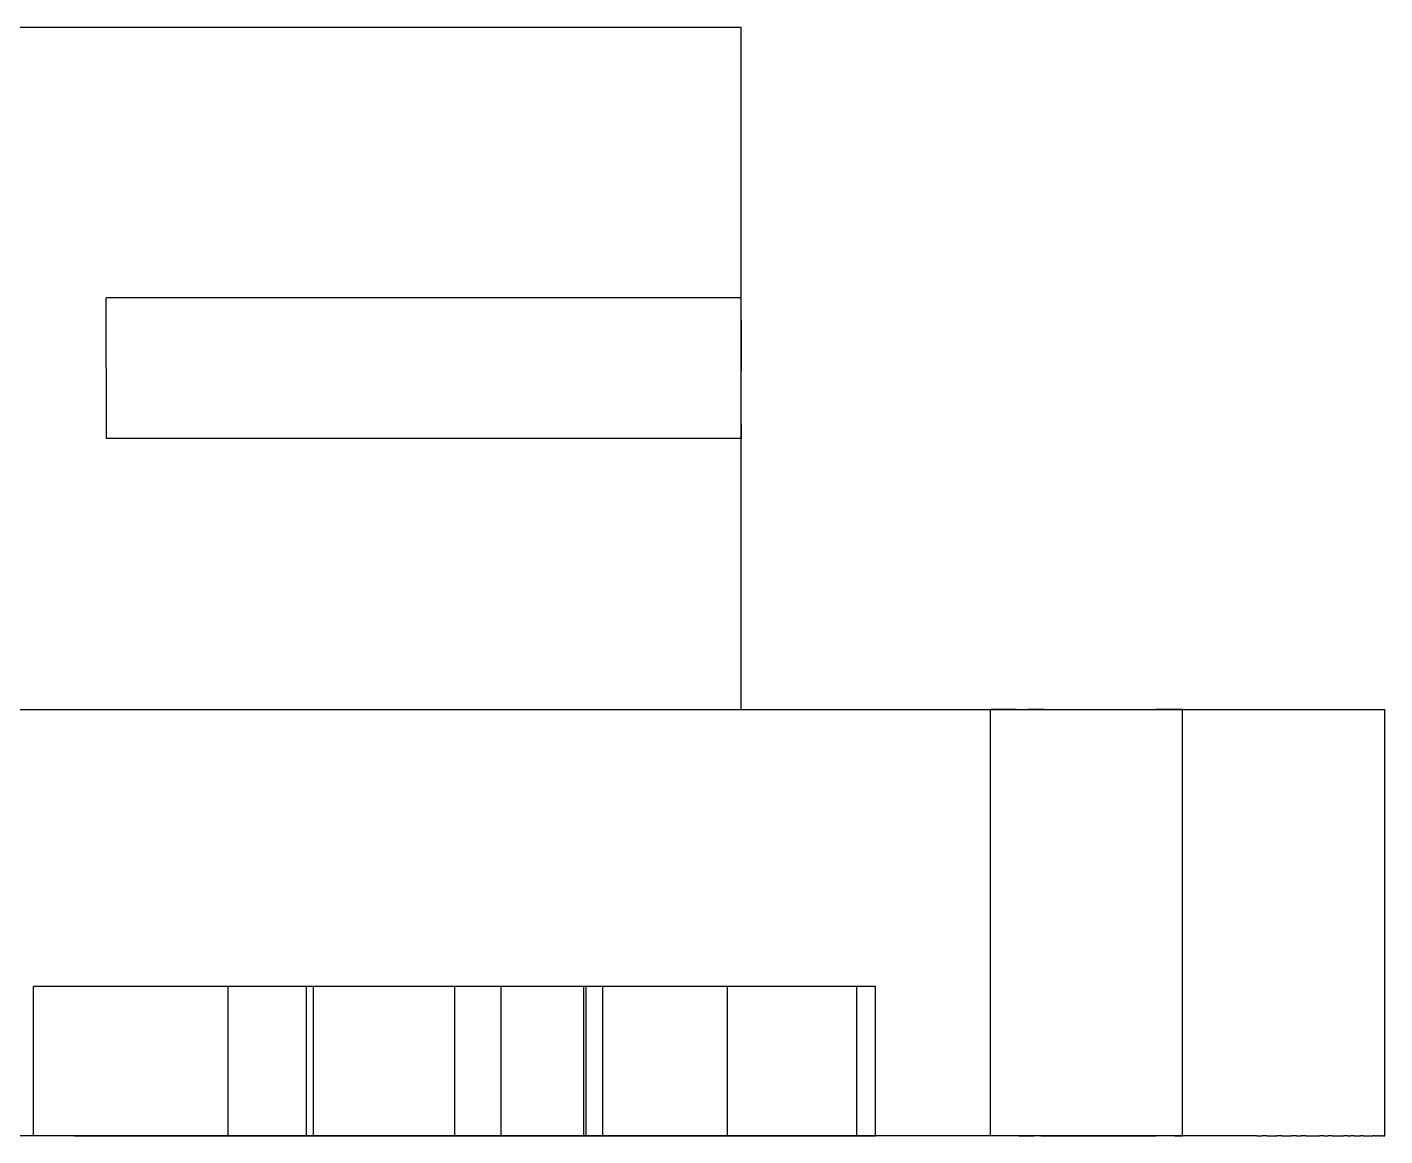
# Model space of a CAD drawing. Header units: millimetres. Extents: x -50 to 192, y -197 to 32.
# Drawn here: x 10.15 to 42, y -160 to -134 of the extents above; entities that cross this region are included whole.
import ezdxf

# ---------------------------------------------------------------- set-up
doc = ezdxf.new("R2010")
doc.units = ezdxf.units.MM
doc.layers.add('FRONT_XZ', color=7, linetype='Continuous')

msp = doc.modelspace()

# ---------------------------------------------------------------- linework, layer by layer
at = {"layer": 'FRONT_XZ'}
for p, q in [((-23.7, -134), (23.7, -134)), ((23.7, -134), (23.826, -134)), ((23.826, -134), (23.951, -134)), ((23.951, -134), (24.076, -134)), ((24.076, -134), (24.201, -134)), ((24.201, -134), (24.324, -134)), ((24.324, -134), (24.447, -134)), ((24.447, -134), (24.569, -134)), ((24.569, -134), (24.689, -134)), ((24.689, -134), (24.808, -134)), ((24.808, -134), (24.925, -134)), ((24.925, -134), (25.04, -134)), ((25.04, -134), (25.153, -134)), ((25.153, -134), (25.264, -134)), ((25.264, -134), (25.372, -134)), ((25.372, -134), (25.478, -134)), ((25.478, -134), (25.581, -134)), ((25.581, -134), (25.681, -134)), ((25.681, -134), (25.778, -134)), ((25.778, -134), (25.872, -134)), ((25.872, -134), (25.963, -134)), ((25.963, -134), (26.05, -134)), ((26.05, -134), (26.133, -134)), ((26.133, -134), (26.213, -134)), ((26.213, -134), (26.289, -134)), ((26.289, -134), (26.361, -134)), ((26.361, -134), (26.428, -134)), ((26.428, -134), (26.492, -134)), ((26.492, -134), (26.551, -134)), ((26.551, -134), (26.606, -134)), ((26.606, -134), (26.656, -134)), ((26.656, -134), (26.702, -134)), ((26.702, -134), (26.743, -134)), ((26.743, -134), (26.78, -134)), ((26.78, -134), (26.812, -134)), ((26.812, -134), (26.839, -134)), ((26.839, -134), (26.861, -134)), ((26.861, -134), (26.878, -134)), ((26.878, -134), (26.89, -134)), ((26.89, -134), (26.898, -134)), ((26.898, -134), (26.9, -134)), ((26.9, -150), (26.9, -134)), ((26.9, -140.35), (12, -140.35)), ((12, -140.353), (12, -140.35)), ((12, -140.358), (12, -140.353)), ((12, -140.366), (12, -140.358)), ((12, -140.376), (12, -140.366)), ((12, -140.389), (12, -140.376)), ((12, -140.405), (12, -140.389)), ((12, -140.423), (12, -140.405)), ((12, -140.443), (12, -140.423)), ((12, -140.466), (12, -140.443)), ((26.9, -140.353), (26.9, -140.35)), ((26.9, -140.358), (26.9, -140.353)), ((26.9, -140.366), (26.9, -140.358)), ((26.9, -140.376), (26.9, -140.366)), ((26.9, -140.389), (26.9, -140.376)), ((26.9, -140.405), (26.9, -140.389)), ((26.9, -140.423), (26.9, -140.405)), ((26.9, -140.443), (26.9, -140.423)), ((26.9, -140.466), (26.9, -140.443)), ((12, -140.492), (12, -140.466)), ((12, -140.52), (12, -140.492)), ((12, -140.55), (12, -140.52)), ((12, -140.582), (12, -140.55)), ((12, -140.617), (12, -140.582)), ((12, -140.654), (12, -140.617)), ((12, -140.693), (12, -140.654)), ((12, -140.734), (12, -140.693)), ((12, -140.777), (12, -140.734)), ((12, -140.822), (12, -140.777)), ((26.9, -140.492), (26.9, -140.466)), ((26.9, -140.52), (26.9, -140.492)), ((26.9, -140.55), (26.9, -140.52)), ((26.9, -140.582), (26.9, -140.55)), ((26.9, -140.617), (26.9, -140.582)), ((26.9, -140.654), (26.9, -140.617)), ((26.9, -140.693), (26.9, -140.654)), ((26.9, -140.734), (26.9, -140.693)), ((26.9, -140.777), (26.9, -140.734)), ((26.9, -140.822), (26.9, -140.777)), ((12, -140.869), (12, -140.822)), ((12, -140.917), (12, -140.869)), ((12, -140.968), (12, -140.917)), ((12, -141.02), (12, -140.968)), ((12, -141.073), (12, -141.02)), ((12, -141.128), (12, -141.073)), ((26.9, -140.869), (26.9, -140.822)), ((26.9, -140.869), (26.9, -140.917)), ((26.9, -140.917), (26.9, -140.968)), ((26.9, -140.968), (26.9, -141.02)), ((26.9, -141.02), (26.9, -141.073)), ((26.9, -141.073), (26.9, -141.128)), ((12, -141.184), (12, -141.128)), ((12, -141.242), (12, -141.184)), ((12, -141.301), (12, -141.242)), ((12, -141.361), (12, -141.301)), ((12, -141.422), (12, -141.361)), ((26.9, -141.128), (26.9, -141.184)), ((26.9, -141.184), (26.9, -141.242)), ((26.9, -141.242), (26.9, -141.301)), ((26.9, -141.301), (26.9, -141.361)), ((26.9, -141.361), (26.9, -141.422)), ((12, -141.484), (12, -141.422)), ((12, -141.547), (12, -141.484)), ((12, -141.61), (12, -141.547)), ((12, -141.674), (12, -141.61)), ((12, -141.739), (12, -141.674)), ((26.9, -141.422), (26.9, -141.484)), ((26.9, -141.484), (26.9, -141.547)), ((26.9, -141.547), (26.9, -141.61)), ((26.9, -141.61), (26.9, -141.674)), ((26.9, -141.674), (26.9, -141.739)), ((12, -141.804), (12, -141.739)), ((12, -141.869), (12, -141.804)), ((12, -141.934), (12, -141.869)), ((12, -142), (12, -141.934)), ((12, -142), (12, -142.066)), ((26.9, -141.739), (26.9, -141.804)), ((26.9, -141.804), (26.9, -141.869)), ((26.9, -141.869), (26.9, -141.934)), ((26.9, -141.934), (26.9, -142)), ((26.9, -142), (26.9, -142.066)), ((12, -142.066), (12, -142.131)), ((12, -142.131), (12, -142.196)), ((12, -142.196), (12, -142.261)), ((12, -142.261), (12, -142.326)), ((12, -142.326), (12, -142.39)), ((26.9, -142.131), (26.9, -142.066)), ((26.9, -142.196), (26.9, -142.131)), ((26.9, -142.261), (26.9, -142.196)), ((26.9, -142.326), (26.9, -142.261)), ((26.9, -142.39), (26.9, -142.326)), ((12, -142.39), (12, -142.453)), ((12, -142.453), (12, -142.516)), ((12, -142.516), (12, -142.578)), ((12, -142.578), (12, -142.639)), ((12, -142.639), (12, -142.699)), ((26.9, -142.453), (26.9, -142.39)), ((26.9, -142.516), (26.9, -142.453)), ((26.9, -142.578), (26.9, -142.516)), ((26.9, -142.639), (26.9, -142.578)), ((26.9, -142.699), (26.9, -142.639)), ((12, -142.699), (12, -142.758)), ((12, -142.758), (12, -142.816)), ((12, -142.816), (12, -142.872)), ((12, -142.872), (12, -142.927)), ((12, -142.927), (12, -142.98)), ((12, -142.98), (12, -143.032)), ((26.9, -142.758), (26.9, -142.699)), ((26.9, -142.816), (26.9, -142.758)), ((26.9, -142.872), (26.9, -142.816)), ((26.9, -142.927), (26.9, -142.872)), ((26.9, -142.98), (26.9, -142.927)), ((26.9, -143.032), (26.9, -142.98)), ((12, -143.032), (12, -143.083)), ((12, -143.083), (12, -143.131)), ((12, -143.131), (12, -143.178)), ((12, -143.178), (12, -143.223)), ((12, -143.223), (12, -143.266)), ((12, -143.266), (12, -143.307)), ((12, -143.307), (12, -143.346)), ((26.9, -143.083), (26.9, -143.032)), ((26.9, -143.131), (26.9, -143.083)), ((26.9, -143.178), (26.9, -143.131)), ((26.9, -143.223), (26.9, -143.178)), ((26.9, -143.266), (26.9, -143.223)), ((26.9, -143.307), (26.9, -143.266)), ((26.9, -143.307), (26.9, -143.346)), ((12, -143.346), (12, -143.383)), ((12, -143.383), (12, -143.418)), ((12, -143.418), (12, -143.45)), ((12, -143.45), (12, -143.48)), ((12, -143.48), (12, -143.508)), ((12, -143.508), (12, -143.534)), ((12, -143.534), (12, -143.557)), ((12, -143.557), (12, -143.577)), ((12, -143.577), (12, -143.595)), ((12, -143.595), (12, -143.611)), ((12, -143.611), (12, -143.624)), ((12, -143.624), (12, -143.634)), ((12, -143.634), (12, -143.642)), ((12, -143.642), (12, -143.647)), ((26.9, -143.346), (26.9, -143.383)), ((26.9, -143.383), (26.9, -143.418)), ((26.9, -143.418), (26.9, -143.45)), ((26.9, -143.45), (26.9, -143.48)), ((26.9, -143.48), (26.9, -143.508)), ((26.9, -143.508), (26.9, -143.534)), ((26.9, -143.534), (26.9, -143.557)), ((26.9, -143.557), (26.9, -143.577)), ((26.9, -143.577), (26.9, -143.595)), ((26.9, -143.595), (26.9, -143.611)), ((26.9, -143.611), (26.9, -143.624)), ((26.9, -143.624), (26.9, -143.634)), ((26.9, -143.634), (26.9, -143.642)), ((26.9, -143.642), (26.9, -143.647)), ((12, -143.647), (12, -143.65)), ((26.9, -143.65), (12, -143.65)), ((26.9, -143.647), (26.9, -143.65)), ((-39, -150), (39, -150)), ((-23.7, -150), (23.7, -150)), ((23.7, -150), (23.826, -150)), ((23.826, -150), (23.951, -150)), ((23.951, -150), (24.076, -150)), ((24.076, -150), (24.201, -150)), ((24.201, -150), (24.324, -150)), ((24.324, -150), (24.447, -150)), ((24.447, -150), (24.569, -150)), ((24.569, -150), (24.689, -150)), ((24.689, -150), (24.808, -150)), ((24.808, -150), (24.925, -150)), ((24.925, -150), (25.04, -150)), ((25.04, -150), (25.153, -150)), ((25.153, -150), (25.264, -150)), ((25.264, -150), (25.372, -150)), ((25.372, -150), (25.478, -150)), ((25.478, -150), (25.581, -150)), ((25.581, -150), (25.681, -150)), ((25.681, -150), (25.778, -150)), ((25.778, -150), (25.872, -150)), ((25.872, -150), (25.963, -150)), ((25.963, -150), (26.05, -150)), ((26.05, -150), (26.133, -150)), ((26.133, -150), (26.213, -150)), ((26.213, -150), (26.289, -150)), ((26.289, -150), (26.361, -150)), ((26.361, -150), (26.428, -150)), ((26.428, -150), (26.492, -150)), ((26.492, -150), (26.551, -150)), ((26.551, -150), (26.606, -150)), ((26.606, -150), (26.656, -150)), ((26.656, -150), (26.702, -150)), ((26.702, -150), (26.743, -150)), ((26.743, -150), (26.78, -150)), ((26.78, -150), (26.812, -150)), ((26.812, -150), (26.839, -150)), ((26.839, -150), (26.861, -150)), ((26.861, -150), (26.878, -150)), ((26.878, -150), (26.89, -150)), ((26.89, -150), (26.898, -150)), ((26.898, -150), (26.9, -150)), ((32.75, -160), (32.75, -150)), ((32.752, -150), (32.75, -150)), ((32.757, -150), (32.752, -150)), ((32.766, -150), (32.757, -150)), ((32.778, -150), (32.766, -150)), ((32.794, -150), (32.778, -150)), ((32.814, -150), (32.794, -150)), ((32.837, -150), (32.814, -150)), ((32.863, -150), (32.837, -150)), ((32.893, -150), (32.863, -150)), ((32.926, -150), (32.893, -150)), ((32.962, -150), (32.926, -150)), ((33.001, -150), (32.962, -150)), ((33.044, -150), (33.001, -150)), ((33.09, -150), (33.044, -150)), ((33.139, -150), (33.09, -150)), ((33.19, -150), (33.139, -150)), ((33.245, -150), (33.19, -150)), ((33.302, -150), (33.245, -150)), ((33.362, -150), (33.302, -150)), ((33.362, -150), (33.425, -150)), ((33.425, -150), (33.49, -150)), ((33.49, -150), (33.558, -150)), ((33.558, -150), (33.627, -150)), ((33.699, -150), (33.627, -150)), ((33.773, -150), (33.699, -150)), ((33.849, -150), (33.773, -150)), ((33.927, -150), (33.849, -150)), ((34.007, -150), (33.927, -150)), ((34.007, -150), (34.088, -150)), ((34.088, -150), (34.17, -150)), ((34.17, -150), (34.254, -150)), ((34.254, -150), (34.339, -150)), ((34.339, -150), (34.425, -150)), ((34.425, -150), (34.512, -150)), ((34.512, -150), (34.6, -150)), ((34.6, -150), (34.688, -150)), ((34.688, -150), (34.777, -150)), ((34.777, -150), (34.866, -150)), ((34.866, -150), (34.955, -150)), ((34.955, -150), (35.045, -150)), ((35.045, -150), (35.134, -150)), ((35.134, -150), (35.223, -150)), ((35.223, -150), (35.312, -150)), ((35.312, -150), (35.4, -150)), ((35.4, -150), (35.488, -150)), ((35.488, -150), (35.575, -150)), ((35.575, -150), (35.661, -150)), ((35.661, -150), (35.746, -150)), ((35.746, -150), (35.83, -150)), ((35.83, -150), (35.912, -150)), ((35.912, -150), (35.993, -150)), ((35.993, -150), (36.073, -150)), ((36.073, -150), (36.151, -150)), ((36.151, -150), (36.227, -150)), ((36.227, -150), (36.301, -150)), ((36.301, -150), (36.373, -150)), ((36.373, -150), (36.442, -150)), ((36.442, -150), (36.51, -150)), ((36.51, -150), (36.575, -150)), ((36.575, -150), (36.638, -150)), ((36.698, -150), (36.638, -150)), ((36.755, -150), (36.698, -150)), ((36.81, -150), (36.755, -150)), ((36.861, -150), (36.81, -150)), ((36.91, -150), (36.861, -150)), ((36.956, -150), (36.91, -150)), ((36.999, -150), (36.956, -150)), ((37.038, -150), (36.999, -150)), ((37.074, -150), (37.038, -150)), ((37.107, -150), (37.074, -150)), ((37.137, -150), (37.107, -150)), ((37.163, -150), (37.137, -150)), ((37.186, -150), (37.163, -150)), ((37.206, -150), (37.186, -150)), ((37.222, -150), (37.206, -150)), ((37.234, -150), (37.222, -150)), ((37.243, -150), (37.234, -150)), ((37.248, -150), (37.243, -150)), ((37.25, -150), (37.248, -150)), ((37.25, -160), (37.25, -150)), ((39, -150), (39.118, -150)), ((39.118, -150), (39.235, -150)), ((39.235, -150), (39.353, -150)), ((39.353, -150), (39.469, -150)), ((39.469, -150), (39.585, -150)), ((39.585, -150), (39.7, -150)), ((39.7, -150), (39.814, -150)), ((39.814, -150), (39.927, -150)), ((39.927, -150), (40.038, -150)), ((40.038, -150), (40.148, -150)), ((40.148, -150), (40.256, -150)), ((40.256, -150), (40.362, -150)), ((40.362, -150), (40.466, -150)), ((40.466, -150), (40.567, -150)), ((40.567, -150), (40.667, -150)), ((40.667, -150), (40.763, -150)), ((40.763, -150), (40.857, -150)), ((40.857, -150), (40.948, -150)), ((40.948, -150), (41.036, -150)), ((41.036, -150), (41.121, -150)), ((41.121, -150), (41.203, -150)), ((41.203, -150), (41.281, -150)), ((41.281, -150), (41.356, -150)), ((41.356, -150), (41.427, -150)), ((41.427, -150), (41.494, -150)), ((41.494, -150), (41.558, -150)), ((41.558, -150), (41.617, -150)), ((41.617, -150), (41.673, -150)), ((41.673, -150), (41.724, -150)), ((41.724, -150), (41.772, -150)), ((41.772, -150), (41.815, -150)), ((41.815, -150), (41.853, -150)), ((41.853, -150), (41.887, -150)), ((41.887, -150), (41.917, -150)), ((41.917, -150), (41.942, -150)), ((41.942, -150), (41.963, -150)), ((41.963, -150), (41.979, -150)), ((41.979, -150), (41.991, -150)), ((41.991, -150), (41.998, -150)), ((41.998, -150), (42, -150)), ((42, -160), (42, -150)), ((10.3, -160), (10.3, -156.5)), ((10.303, -156.5), (10.3, -156.5)), ((10.31, -156.5), (10.303, -156.5)), ((10.323, -156.5), (10.31, -156.5)), ((10.34, -156.5), (10.323, -156.5)), ((10.363, -156.5), (10.34, -156.5)), ((10.391, -156.5), (10.363, -156.5)), ((10.423, -156.5), (10.391, -156.5)), ((10.461, -156.5), (10.423, -156.5)), ((10.503, -156.5), (10.461, -156.5)), ((10.55, -156.5), (10.503, -156.5)), ((10.601, -156.5), (10.55, -156.5)), ((10.657, -156.5), (10.601, -156.5)), ((10.718, -156.5), (10.657, -156.5)), ((10.783, -156.5), (10.718, -156.5)), ((10.853, -156.5), (10.783, -156.5)), ((10.926, -156.5), (10.853, -156.5)), ((11.004, -156.5), (10.926, -156.5)), ((11.085, -156.5), (11.004, -156.5)), ((11.171, -156.5), (11.085, -156.5)), ((11.26, -156.5), (11.171, -156.5)), ((11.352, -156.5), (11.26, -156.5)), ((11.449, -156.5), (11.352, -156.5)), ((11.548, -156.5), (11.449, -156.5)), ((11.65, -156.5), (11.548, -156.5)), ((11.755, -156.5), (11.65, -156.5)), ((11.863, -156.5), (11.755, -156.5)), ((11.974, -156.5), (11.863, -156.5)), ((12.087, -156.5), (11.974, -156.5)), ((12.202, -156.5), (12.087, -156.5)), ((12.32, -156.5), (12.202, -156.5)), ((12.439, -156.5), (12.32, -156.5)), ((12.56, -156.5), (12.439, -156.5)), ((12.682, -156.5), (12.56, -156.5)), ((12.806, -156.5), (12.682, -156.5)), ((12.93, -156.5), (12.806, -156.5)), ((13.056, -156.5), (12.93, -156.5)), ((13.182, -156.5), (13.056, -156.5)), ((13.309, -156.5), (13.182, -156.5)), ((13.436, -156.5), (13.309, -156.5)), ((13.564, -156.5), (13.436, -156.5)), ((13.691, -156.5), (13.564, -156.5)), ((13.818, -156.5), (13.691, -156.5)), ((13.944, -156.5), (13.818, -156.5)), ((14.07, -156.5), (13.944, -156.5)), ((14.194, -156.5), (14.07, -156.5)), ((14.318, -156.5), (14.194, -156.5)), ((14.44, -156.5), (14.318, -156.5)), ((14.561, -156.5), (14.44, -156.5)), ((14.68, -156.5), (14.561, -156.5)), ((14.798, -156.5), (14.68, -156.5)), ((14.913, -156.5), (14.798, -156.5)), ((14.867, -160), (14.867, -156.5)), ((14.869, -156.5), (14.867, -156.5)), ((14.877, -156.5), (14.869, -156.5)), ((14.889, -156.5), (14.877, -156.5)), ((14.907, -156.5), (14.889, -156.5)), ((14.93, -156.5), (14.907, -156.5)), ((15.026, -156.5), (14.913, -156.5)), ((14.957, -156.5), (14.93, -156.5)), ((14.99, -156.5), (14.957, -156.5)), ((15.027, -156.5), (14.99, -156.5)), ((15.137, -156.5), (15.026, -156.5)), ((15.069, -156.5), (15.027, -156.5)), ((15.116, -156.5), (15.069, -156.5)), ((15.168, -156.5), (15.116, -156.5)), ((15.245, -156.5), (15.137, -156.5)), ((15.224, -156.5), (15.168, -156.5)), ((15.285, -156.5), (15.224, -156.5)), ((15.35, -156.5), (15.245, -156.5)), ((15.35, -156.5), (15.285, -156.5)), ((15.419, -156.5), (15.35, -156.5)), ((15.452, -156.5), (15.35, -156.5)), ((15.493, -156.5), (15.419, -156.5)), ((15.551, -156.5), (15.452, -156.5)), ((15.57, -156.5), (15.493, -156.5)), ((15.648, -156.5), (15.551, -156.5)), ((15.652, -156.5), (15.57, -156.5)), ((15.74, -156.5), (15.648, -156.5)), ((15.737, -156.5), (15.652, -156.5)), ((15.826, -156.5), (15.737, -156.5)), ((15.829, -156.5), (15.74, -156.5)), ((15.919, -156.5), (15.826, -156.5)), ((15.915, -156.5), (15.829, -156.5)), ((15.996, -156.5), (15.915, -156.5)), ((16.015, -156.5), (15.919, -156.5)), ((16.074, -156.5), (15.996, -156.5)), ((16.114, -156.5), (16.015, -156.5)), ((16.147, -156.5), (16.074, -156.5)), ((16.217, -156.5), (16.114, -156.5)), ((16.217, -156.5), (16.147, -156.5)), ((16.322, -156.5), (16.217, -156.5)), ((16.282, -156.5), (16.217, -156.5)), ((16.343, -156.5), (16.282, -156.5)), ((16.43, -156.5), (16.322, -156.5)), ((16.399, -156.5), (16.343, -156.5)), ((16.45, -156.5), (16.399, -156.5)), ((16.541, -156.5), (16.43, -156.5)), ((16.497, -156.5), (16.45, -156.5)), ((16.539, -156.5), (16.497, -156.5)), ((16.577, -156.5), (16.539, -156.5)), ((16.654, -156.5), (16.541, -156.5)), ((16.609, -156.5), (16.577, -156.5)), ((16.637, -156.5), (16.609, -156.5)), ((16.66, -156.5), (16.637, -156.5)), ((16.769, -156.5), (16.654, -156.5)), ((16.677, -156.5), (16.66, -156.5)), ((16.69, -156.5), (16.677, -156.5)), ((16.697, -156.5), (16.69, -156.5)), ((16.7, -156.5), (16.697, -156.5)), ((16.7, -160), (16.7, -156.5)), ((16.886, -156.5), (16.769, -156.5)), ((16.865, -160), (16.865, -156.5)), ((16.867, -156.5), (16.865, -156.5)), ((16.875, -156.5), (16.867, -156.5)), ((16.888, -156.5), (16.875, -156.5)), ((17.005, -156.5), (16.886, -156.5)), ((16.905, -156.5), (16.888, -156.5)), ((16.928, -156.5), (16.905, -156.5)), ((16.956, -156.5), (16.928, -156.5)), ((16.988, -156.5), (16.956, -156.5)), ((17.025, -156.5), (16.988, -156.5)), ((17.126, -156.5), (17.005, -156.5)), ((17.068, -156.5), (17.025, -156.5)), ((17.115, -156.5), (17.068, -156.5)), ((17.166, -156.5), (17.115, -156.5)), ((17.249, -156.5), (17.126, -156.5)), ((17.222, -156.5), (17.166, -156.5)), ((17.283, -156.5), (17.222, -156.5)), ((17.372, -156.5), (17.249, -156.5)), ((17.348, -156.5), (17.283, -156.5)), ((17.418, -156.5), (17.348, -156.5)), ((17.497, -156.5), (17.372, -156.5)), ((17.491, -156.5), (17.418, -156.5)), ((17.569, -156.5), (17.491, -156.5)), ((17.623, -156.5), (17.497, -156.5)), ((17.65, -156.5), (17.569, -156.5)), ((17.749, -156.5), (17.623, -156.5)), ((17.736, -156.5), (17.65, -156.5)), ((17.825, -156.5), (17.736, -156.5)), ((17.876, -156.5), (17.749, -156.5)), ((17.917, -156.5), (17.825, -156.5)), ((18.003, -156.5), (17.876, -156.5)), ((18.013, -156.5), (17.917, -156.5)), ((18.13, -156.5), (18.003, -156.5)), ((18.113, -156.5), (18.013, -156.5)), ((18.215, -156.5), (18.113, -156.5)), ((18.257, -156.5), (18.13, -156.5)), ((18.32, -156.5), (18.215, -156.5)), ((18.384, -156.5), (18.257, -156.5)), ((18.428, -156.5), (18.32, -156.5)), ((18.51, -156.5), (18.384, -156.5)), ((18.539, -156.5), (18.428, -156.5)), ((18.636, -156.5), (18.51, -156.5)), ((18.652, -156.5), (18.539, -156.5)), ((18.761, -156.5), (18.636, -156.5)), ((18.767, -156.5), (18.652, -156.5)), ((18.885, -156.5), (18.761, -156.5)), ((18.885, -156.5), (18.767, -156.5)), ((19.007, -156.5), (18.885, -156.5)), ((19.004, -156.5), (18.885, -156.5)), ((19.125, -156.5), (19.004, -156.5)), ((19.128, -156.5), (19.007, -156.5)), ((19.247, -156.5), (19.125, -156.5)), ((19.247, -156.5), (19.128, -156.5)), ((19.364, -156.5), (19.247, -156.5)), ((19.371, -156.5), (19.247, -156.5)), ((19.479, -156.5), (19.364, -156.5)), ((19.495, -156.5), (19.371, -156.5)), ((19.593, -156.5), (19.479, -156.5)), ((19.621, -156.5), (19.495, -156.5)), ((19.703, -156.5), (19.593, -156.5)), ((19.747, -156.5), (19.621, -156.5)), ((19.811, -156.5), (19.703, -156.5)), ((19.874, -156.5), (19.747, -156.5)), ((19.916, -156.5), (19.811, -156.5)), ((20.001, -156.5), (19.874, -156.5)), ((20.019, -156.5), (19.916, -156.5)), ((20.129, -156.5), (20.001, -156.5)), ((20.118, -156.5), (20.019, -156.5)), ((20.214, -156.5), (20.118, -156.5)), ((20.256, -156.5), (20.129, -156.5)), ((20.183, -160), (20.183, -156.5)), ((20.185, -156.5), (20.183, -156.5)), ((20.193, -156.5), (20.185, -156.5)), ((20.205, -156.5), (20.193, -156.5)), ((20.223, -156.5), (20.205, -156.5)), ((20.307, -156.5), (20.214, -156.5)), ((20.246, -156.5), (20.223, -156.5)), ((20.273, -156.5), (20.246, -156.5)), ((20.383, -156.5), (20.256, -156.5)), ((20.306, -156.5), (20.273, -156.5)), ((20.343, -156.5), (20.306, -156.5)), ((20.396, -156.5), (20.307, -156.5)), ((20.385, -156.5), (20.343, -156.5)), ((20.509, -156.5), (20.383, -156.5)), ((20.432, -156.5), (20.385, -156.5)), ((20.481, -156.5), (20.396, -156.5)), ((20.484, -156.5), (20.432, -156.5)), ((20.563, -156.5), (20.481, -156.5)), ((20.54, -156.5), (20.484, -156.5)), ((20.635, -156.5), (20.509, -156.5)), ((20.601, -156.5), (20.54, -156.5)), ((20.64, -156.5), (20.563, -156.5)), ((20.666, -156.5), (20.601, -156.5)), ((20.759, -156.5), (20.635, -156.5)), ((20.714, -156.5), (20.64, -156.5)), ((20.735, -156.5), (20.666, -156.5)), ((20.783, -156.5), (20.714, -156.5)), ((20.809, -156.5), (20.735, -156.5)), ((20.883, -156.5), (20.759, -156.5)), ((20.848, -156.5), (20.783, -156.5)), ((20.887, -156.5), (20.809, -156.5)), ((20.909, -156.5), (20.848, -156.5)), ((21.005, -156.5), (20.883, -156.5)), ((20.968, -156.5), (20.887, -156.5)), ((20.965, -156.5), (20.909, -156.5)), ((21.017, -156.5), (20.965, -156.5)), ((21.053, -156.5), (20.968, -156.5)), ((21.126, -156.5), (21.005, -156.5)), ((21.064, -156.5), (21.017, -156.5)), ((21.143, -156.5), (21.053, -156.5)), ((21.106, -156.5), (21.064, -156.5)), ((21.143, -156.5), (21.106, -156.5)), ((21.245, -156.5), (21.126, -156.5)), ((21.176, -156.5), (21.143, -156.5)), ((21.235, -156.5), (21.143, -156.5)), ((21.203, -156.5), (21.176, -156.5)), ((21.226, -156.5), (21.203, -156.5)), ((21.244, -156.5), (21.226, -156.5)), ((21.331, -156.5), (21.235, -156.5)), ((21.256, -156.5), (21.244, -156.5)), ((21.363, -156.5), (21.245, -156.5)), ((21.264, -156.5), (21.256, -156.5)), ((21.267, -156.5), (21.264, -156.5)), ((21.267, -160), (21.267, -156.5)), ((21.43, -156.5), (21.331, -156.5)), ((21.478, -156.5), (21.363, -156.5)), ((21.533, -156.5), (21.43, -156.5)), ((21.591, -156.5), (21.478, -156.5)), ((21.638, -156.5), (21.533, -156.5)), ((21.702, -156.5), (21.591, -156.5)), ((21.746, -156.5), (21.638, -156.5)), ((21.81, -156.5), (21.702, -156.5)), ((21.857, -156.5), (21.746, -156.5)), ((21.915, -156.5), (21.81, -156.5)), ((21.97, -156.5), (21.857, -156.5)), ((22.017, -156.5), (21.915, -156.5)), ((22.085, -156.5), (21.97, -156.5)), ((22.116, -156.5), (22.017, -156.5)), ((22.202, -156.5), (22.085, -156.5)), ((22.212, -156.5), (22.116, -156.5)), ((22.322, -156.5), (22.202, -156.5)), ((22.305, -156.5), (22.212, -156.5)), ((22.394, -156.5), (22.305, -156.5)), ((22.442, -156.5), (22.322, -156.5)), ((22.48, -156.5), (22.394, -156.5)), ((22.565, -156.5), (22.442, -156.5)), ((22.561, -156.5), (22.48, -156.5)), ((22.639, -156.5), (22.561, -156.5)), ((22.688, -156.5), (22.565, -156.5)), ((22.712, -156.5), (22.639, -156.5)), ((22.813, -156.5), (22.688, -156.5)), ((22.782, -156.5), (22.712, -156.5)), ((22.847, -156.5), (22.782, -156.5)), ((22.939, -156.5), (22.813, -156.5)), ((22.907, -156.5), (22.847, -156.5)), ((22.964, -156.5), (22.907, -156.5)), ((23.065, -156.5), (22.939, -156.5)), ((23.015, -156.5), (22.964, -156.5)), ((23.062, -156.5), (23.015, -156.5)), ((23.104, -156.5), (23.062, -156.5)), ((23.192, -156.5), (23.065, -156.5)), ((23.142, -156.5), (23.104, -156.5)), ((23.174, -156.5), (23.142, -156.5)), ((23.202, -156.5), (23.174, -156.5)), ((23.319, -156.5), (23.192, -156.5)), ((23.225, -156.5), (23.202, -156.5)), ((23.21, -160), (23.21, -156.5)), ((23.213, -156.5), (23.21, -156.5)), ((23.22, -156.5), (23.213, -156.5)), ((23.233, -156.5), (23.22, -156.5)), ((23.242, -156.5), (23.225, -156.5)), ((23.25, -156.5), (23.233, -156.5)), ((23.255, -156.5), (23.242, -156.5)), ((23.273, -156.5), (23.25, -156.5)), ((23.262, -156.5), (23.255, -156.5)), ((23.265, -156.5), (23.262, -156.5)), ((23.265, -160), (23.265, -156.5)), ((23.301, -156.5), (23.273, -156.5)), ((23.333, -156.5), (23.301, -156.5)), ((23.446, -156.5), (23.319, -156.5)), ((23.371, -156.5), (23.333, -156.5)), ((23.413, -156.5), (23.371, -156.5)), ((23.46, -156.5), (23.413, -156.5)), ((23.573, -156.5), (23.446, -156.5)), ((23.511, -156.5), (23.46, -156.5)), ((23.567, -156.5), (23.511, -156.5)), ((23.628, -156.5), (23.567, -156.5)), ((23.7, -156.5), (23.573, -156.5)), ((23.693, -156.5), (23.628, -156.5)), ((23.652, -160), (23.652, -156.5)), ((23.655, -156.5), (23.652, -156.5)), ((23.662, -156.5), (23.655, -156.5)), ((23.675, -156.5), (23.662, -156.5)), ((23.692, -156.5), (23.675, -156.5)), ((23.715, -156.5), (23.692, -156.5)), ((23.763, -156.5), (23.693, -156.5)), ((23.827, -156.5), (23.7, -156.5)), ((23.743, -156.5), (23.715, -156.5)), ((23.775, -156.5), (23.743, -156.5)), ((23.836, -156.5), (23.763, -156.5)), ((23.813, -156.5), (23.775, -156.5)), ((23.855, -156.5), (23.813, -156.5)), ((23.952, -156.5), (23.827, -156.5)), ((23.914, -156.5), (23.836, -156.5)), ((23.902, -156.5), (23.855, -156.5)), ((23.953, -156.5), (23.902, -156.5)), ((23.995, -156.5), (23.914, -156.5)), ((24.077, -156.5), (23.952, -156.5)), ((24.01, -156.5), (23.953, -156.5)), ((24.081, -156.5), (23.995, -156.5)), ((24.07, -156.5), (24.01, -156.5)), ((24.135, -156.5), (24.07, -156.5)), ((24.201, -156.5), (24.077, -156.5)), ((24.17, -156.5), (24.081, -156.5)), ((24.205, -156.5), (24.135, -156.5)), ((24.262, -156.5), (24.17, -156.5)), ((24.323, -156.5), (24.201, -156.5)), ((24.278, -156.5), (24.205, -156.5)), ((24.358, -156.5), (24.262, -156.5)), ((24.356, -156.5), (24.278, -156.5)), ((24.444, -156.5), (24.323, -156.5)), ((24.437, -156.5), (24.356, -156.5)), ((24.458, -156.5), (24.358, -156.5)), ((24.523, -156.5), (24.437, -156.5)), ((24.563, -156.5), (24.444, -156.5)), ((24.56, -156.5), (24.458, -156.5)), ((24.612, -156.5), (24.523, -156.5)), ((24.665, -156.5), (24.56, -156.5)), ((24.68, -156.5), (24.563, -156.5)), ((24.705, -156.5), (24.612, -156.5)), ((24.773, -156.5), (24.665, -156.5)), ((24.796, -156.5), (24.68, -156.5)), ((24.801, -156.5), (24.705, -156.5)), ((24.884, -156.5), (24.773, -156.5)), ((24.909, -156.5), (24.796, -156.5)), ((24.9, -156.5), (24.801, -156.5)), ((24.997, -156.5), (24.884, -156.5)), ((25.002, -156.5), (24.9, -156.5)), ((25.019, -156.5), (24.909, -156.5)), ((25.112, -156.5), (24.997, -156.5)), ((25.107, -156.5), (25.002, -156.5)), ((25.127, -156.5), (25.019, -156.5)), ((25.215, -156.5), (25.107, -156.5)), ((25.23, -156.5), (25.112, -156.5)), ((25.233, -156.5), (25.127, -156.5)), ((25.326, -156.5), (25.215, -156.5)), ((25.349, -156.5), (25.23, -156.5)), ((25.335, -156.5), (25.233, -156.5)), ((25.439, -156.5), (25.326, -156.5)), ((25.434, -156.5), (25.335, -156.5)), ((25.47, -156.5), (25.349, -156.5)), ((25.53, -156.5), (25.434, -156.5)), ((25.554, -156.5), (25.439, -156.5)), ((25.592, -156.5), (25.47, -156.5)), ((25.623, -156.5), (25.53, -156.5)), ((25.672, -156.5), (25.554, -156.5)), ((25.716, -156.5), (25.592, -156.5)), ((25.712, -156.5), (25.623, -156.5)), ((25.791, -156.5), (25.672, -156.5)), ((25.797, -156.5), (25.712, -156.5)), ((25.84, -156.5), (25.716, -156.5)), ((25.912, -156.5), (25.791, -156.5)), ((25.879, -156.5), (25.797, -156.5)), ((25.966, -156.5), (25.84, -156.5)), ((25.956, -156.5), (25.879, -156.5)), ((26.034, -156.5), (25.912, -156.5)), ((26.03, -156.5), (25.956, -156.5)), ((26.092, -156.5), (25.966, -156.5)), ((26.099, -156.5), (26.03, -156.5)), ((26.158, -156.5), (26.034, -156.5)), ((26.219, -156.5), (26.092, -156.5)), ((26.165, -156.5), (26.099, -156.5)), ((26.282, -156.5), (26.158, -156.5)), ((26.225, -156.5), (26.165, -156.5)), ((26.346, -156.5), (26.219, -156.5)), ((26.281, -156.5), (26.225, -156.5)), ((26.333, -156.5), (26.281, -156.5)), ((26.408, -156.5), (26.282, -156.5)), ((26.38, -156.5), (26.333, -156.5)), ((26.474, -156.5), (26.346, -156.5)), ((26.422, -156.5), (26.38, -156.5)), ((26.534, -156.5), (26.408, -156.5)), ((26.46, -156.5), (26.422, -156.5)), ((26.492, -156.5), (26.46, -156.5)), ((26.601, -156.5), (26.474, -156.5)), ((26.52, -156.5), (26.492, -156.5)), ((26.542, -156.5), (26.52, -156.5)), ((26.661, -156.5), (26.534, -156.5)), ((26.56, -156.5), (26.542, -156.5)), ((26.573, -156.5), (26.56, -156.5)), ((26.58, -156.5), (26.573, -156.5)), ((26.583, -156.5), (26.58, -156.5)), ((26.583, -160), (26.583, -156.5)), ((26.728, -156.5), (26.601, -156.5)), ((26.788, -156.5), (26.661, -156.5)), ((26.854, -156.5), (26.728, -156.5)), ((26.916, -156.5), (26.788, -156.5)), ((26.98, -156.5), (26.854, -156.5)), ((27.043, -156.5), (26.916, -156.5)), ((27.104, -156.5), (26.98, -156.5)), ((27.17, -156.5), (27.043, -156.5)), ((27.228, -156.5), (27.104, -156.5)), ((27.296, -156.5), (27.17, -156.5)), ((27.35, -156.5), (27.228, -156.5)), ((27.422, -156.5), (27.296, -156.5)), ((27.471, -156.5), (27.35, -156.5)), ((27.546, -156.5), (27.422, -156.5)), ((27.59, -156.5), (27.471, -156.5)), ((27.67, -156.5), (27.546, -156.5)), ((27.708, -156.5), (27.59, -156.5)), ((27.792, -156.5), (27.67, -156.5)), ((27.823, -156.5), (27.708, -156.5)), ((27.913, -156.5), (27.792, -156.5)), ((27.936, -156.5), (27.823, -156.5)), ((28.032, -156.5), (27.913, -156.5)), ((28.047, -156.5), (27.936, -156.5)), ((28.15, -156.5), (28.032, -156.5)), ((28.155, -156.5), (28.047, -156.5)), ((28.265, -156.5), (28.15, -156.5)), ((28.26, -156.5), (28.155, -156.5)), ((28.362, -156.5), (28.26, -156.5)), ((28.378, -156.5), (28.265, -156.5)), ((28.461, -156.5), (28.362, -156.5)), ((28.489, -156.5), (28.378, -156.5)), ((28.558, -156.5), (28.461, -156.5)), ((28.597, -156.5), (28.489, -156.5)), ((28.65, -156.5), (28.558, -156.5)), ((28.702, -156.5), (28.597, -156.5)), ((28.739, -156.5), (28.65, -156.5)), ((28.804, -156.5), (28.702, -156.5)), ((28.825, -156.5), (28.739, -156.5)), ((28.904, -156.5), (28.804, -156.5)), ((28.906, -156.5), (28.825, -156.5)), ((29, -156.5), (28.904, -156.5)), ((28.984, -156.5), (28.906, -156.5)), ((29.057, -156.5), (28.984, -156.5)), ((29.092, -156.5), (29, -156.5)), ((29.127, -156.5), (29.057, -156.5)), ((29.181, -156.5), (29.092, -156.5)), ((29.192, -156.5), (29.127, -156.5)), ((29.267, -156.5), (29.181, -156.5)), ((29.252, -156.5), (29.192, -156.5)), ((29.309, -156.5), (29.252, -156.5)), ((29.348, -156.5), (29.267, -156.5)), ((29.36, -156.5), (29.309, -156.5)), ((29.426, -156.5), (29.348, -156.5)), ((29.407, -156.5), (29.36, -156.5)), ((29.449, -156.5), (29.407, -156.5)), ((29.499, -156.5), (29.426, -156.5)), ((29.487, -156.5), (29.449, -156.5)), ((29.519, -156.5), (29.487, -156.5)), ((29.569, -156.5), (29.499, -156.5)), ((29.547, -156.5), (29.519, -156.5)), ((29.57, -156.5), (29.547, -156.5)), ((29.634, -156.5), (29.569, -156.5)), ((29.587, -156.5), (29.57, -156.5)), ((29.6, -156.5), (29.587, -156.5)), ((29.607, -156.5), (29.6, -156.5)), ((29.61, -156.5), (29.607, -156.5)), ((29.61, -160), (29.61, -156.5)), ((29.695, -156.5), (29.634, -156.5)), ((29.751, -156.5), (29.695, -156.5)), ((29.802, -156.5), (29.751, -156.5)), ((29.849, -156.5), (29.802, -156.5)), ((29.892, -156.5), (29.849, -156.5)), ((29.929, -156.5), (29.892, -156.5)), ((29.961, -156.5), (29.929, -156.5)), ((29.989, -156.5), (29.961, -156.5)), ((30.012, -156.5), (29.989, -156.5)), ((30.029, -156.5), (30.012, -156.5)), ((30.042, -156.5), (30.029, -156.5)), ((30.05, -156.5), (30.042, -156.5)), ((30.052, -156.5), (30.05, -156.5)), ((30.052, -160), (30.052, -156.5)), ((39, -160), (-39, -160)), ((10.303, -160), (10.3, -160)), ((10.31, -160), (10.303, -160)), ((10.323, -160), (10.31, -160)), ((10.34, -160), (10.323, -160)), ((10.363, -160), (10.34, -160)), ((10.391, -160), (10.363, -160)), ((10.423, -160), (10.391, -160)), ((10.461, -160), (10.423, -160)), ((10.503, -160), (10.461, -160)), ((10.55, -160), (10.503, -160)), ((10.601, -160), (10.55, -160)), ((10.657, -160), (10.601, -160)), ((10.718, -160), (10.657, -160)), ((10.783, -160), (10.718, -160)), ((10.853, -160), (10.783, -160)), ((10.926, -160), (10.853, -160)), ((11.004, -160), (10.926, -160)), ((11.085, -160), (11.004, -160)), ((11.171, -160), (11.085, -160)), ((11.26, -160), (11.171, -160)), ((11.26, -160), (11.352, -160)), ((11.352, -160), (11.449, -160)), ((11.449, -160), (11.548, -160)), ((11.548, -160), (11.65, -160)), ((11.65, -160), (11.755, -160)), ((11.755, -160), (11.863, -160)), ((11.863, -160), (11.974, -160)), ((11.974, -160), (12.087, -160)), ((12.087, -160), (12.202, -160)), ((12.202, -160), (12.32, -160)), ((12.32, -160), (12.439, -160)), ((12.439, -160), (12.56, -160)), ((12.56, -160), (12.682, -160)), ((12.682, -160), (12.806, -160)), ((12.806, -160), (12.93, -160)), ((12.93, -160), (13.056, -160)), ((13.056, -160), (13.182, -160)), ((13.182, -160), (13.309, -160)), ((13.309, -160), (13.436, -160)), ((13.436, -160), (13.564, -160)), ((13.564, -160), (13.691, -160)), ((13.691, -160), (13.818, -160)), ((13.818, -160), (13.944, -160)), ((13.944, -160), (14.07, -160)), ((14.07, -160), (14.194, -160)), ((14.194, -160), (14.318, -160)), ((14.318, -160), (14.44, -160)), ((14.44, -160), (14.561, -160)), ((14.561, -160), (14.68, -160)), ((14.68, -160), (14.798, -160)), ((14.798, -160), (14.913, -160)), ((14.869, -160), (14.867, -160)), ((14.877, -160), (14.869, -160)), ((14.889, -160), (14.877, -160)), ((14.907, -160), (14.889, -160)), ((14.93, -160), (14.907, -160)), ((14.913, -160), (15.026, -160)), ((14.957, -160), (14.93, -160)), ((14.99, -160), (14.957, -160)), ((15.027, -160), (14.99, -160)), ((15.026, -160), (15.137, -160)), ((15.069, -160), (15.027, -160)), ((15.116, -160), (15.069, -160)), ((15.168, -160), (15.116, -160)), ((15.137, -160), (15.245, -160)), ((15.224, -160), (15.168, -160)), ((15.285, -160), (15.224, -160)), ((15.245, -160), (15.35, -160)), ((15.35, -160), (15.285, -160)), ((15.419, -160), (15.35, -160)), ((15.35, -160), (15.452, -160)), ((15.493, -160), (15.419, -160)), ((15.452, -160), (15.551, -160)), ((15.57, -160), (15.493, -160)), ((15.551, -160), (15.648, -160)), ((15.652, -160), (15.57, -160)), ((15.648, -160), (15.74, -160)), ((15.737, -160), (15.652, -160)), ((15.826, -160), (15.737, -160)), ((15.74, -160), (15.829, -160)), ((15.826, -160), (15.919, -160)), ((15.829, -160), (15.915, -160)), ((15.915, -160), (15.996, -160)), ((15.919, -160), (16.015, -160)), ((15.996, -160), (16.074, -160)), ((16.015, -160), (16.114, -160)), ((16.074, -160), (16.147, -160)), ((16.114, -160), (16.217, -160)), ((16.147, -160), (16.217, -160)), ((16.217, -160), (16.322, -160)), ((16.217, -160), (16.282, -160)), ((16.282, -160), (16.343, -160)), ((16.322, -160), (16.43, -160)), ((16.343, -160), (16.399, -160)), ((16.399, -160), (16.45, -160)), ((16.43, -160), (16.541, -160)), ((16.45, -160), (16.497, -160)), ((16.497, -160), (16.539, -160)), ((16.539, -160), (16.577, -160)), ((16.541, -160), (16.654, -160)), ((16.577, -160), (16.609, -160)), ((16.609, -160), (16.637, -160)), ((16.637, -160), (16.66, -160)), ((16.654, -160), (16.769, -160)), ((16.66, -160), (16.677, -160)), ((16.677, -160), (16.69, -160)), ((16.69, -160), (16.697, -160)), ((16.697, -160), (16.7, -160)), ((16.769, -160), (16.886, -160)), ((16.867, -160), (16.865, -160)), ((16.875, -160), (16.867, -160)), ((16.888, -160), (16.875, -160)), ((16.886, -160), (17.005, -160)), ((16.905, -160), (16.888, -160)), ((16.928, -160), (16.905, -160)), ((16.956, -160), (16.928, -160)), ((16.988, -160), (16.956, -160)), ((17.025, -160), (16.988, -160)), ((17.005, -160), (17.126, -160)), ((17.068, -160), (17.025, -160)), ((17.115, -160), (17.068, -160)), ((17.166, -160), (17.115, -160)), ((17.126, -160), (17.249, -160)), ((17.222, -160), (17.166, -160)), ((17.283, -160), (17.222, -160)), ((17.249, -160), (17.372, -160)), ((17.348, -160), (17.283, -160)), ((17.418, -160), (17.348, -160)), ((17.372, -160), (17.497, -160)), ((17.491, -160), (17.418, -160)), ((17.569, -160), (17.491, -160)), ((17.497, -160), (17.623, -160)), ((17.65, -160), (17.569, -160)), ((17.623, -160), (17.749, -160)), ((17.736, -160), (17.65, -160)), ((17.825, -160), (17.736, -160)), ((17.749, -160), (17.876, -160)), ((17.825, -160), (17.917, -160)), ((17.876, -160), (18.003, -160)), ((17.917, -160), (18.013, -160)), ((18.003, -160), (18.13, -160)), ((18.013, -160), (18.113, -160)), ((18.113, -160), (18.215, -160)), ((18.13, -160), (18.257, -160)), ((18.215, -160), (18.32, -160)), ((18.257, -160), (18.384, -160)), ((18.32, -160), (18.428, -160)), ((18.51, -160), (18.384, -160)), ((18.428, -160), (18.539, -160)), ((18.636, -160), (18.51, -160)), ((18.539, -160), (18.652, -160)), ((18.761, -160), (18.636, -160)), ((18.652, -160), (18.767, -160)), ((18.885, -160), (18.761, -160)), ((18.767, -160), (18.885, -160)), ((19.007, -160), (18.885, -160)), ((18.885, -160), (19.004, -160)), ((19.004, -160), (19.125, -160)), ((19.128, -160), (19.007, -160)), ((19.125, -160), (19.247, -160)), ((19.247, -160), (19.128, -160)), ((19.364, -160), (19.247, -160)), ((19.247, -160), (19.371, -160)), ((19.479, -160), (19.364, -160)), ((19.371, -160), (19.495, -160)), ((19.593, -160), (19.479, -160)), ((19.495, -160), (19.621, -160)), ((19.703, -160), (19.593, -160)), ((19.621, -160), (19.747, -160)), ((19.811, -160), (19.703, -160)), ((19.747, -160), (19.874, -160)), ((19.916, -160), (19.811, -160)), ((19.874, -160), (20.001, -160)), ((19.916, -160), (20.019, -160)), ((20.001, -160), (20.129, -160)), ((20.019, -160), (20.118, -160)), ((20.118, -160), (20.214, -160)), ((20.129, -160), (20.256, -160)), ((20.185, -160), (20.183, -160)), ((20.193, -160), (20.185, -160)), ((20.205, -160), (20.193, -160)), ((20.223, -160), (20.205, -160)), ((20.214, -160), (20.307, -160)), ((20.246, -160), (20.223, -160)), ((20.273, -160), (20.246, -160)), ((20.256, -160), (20.383, -160)), ((20.306, -160), (20.273, -160)), ((20.343, -160), (20.306, -160)), ((20.307, -160), (20.396, -160)), ((20.385, -160), (20.343, -160)), ((20.383, -160), (20.509, -160)), ((20.432, -160), (20.385, -160)), ((20.396, -160), (20.481, -160)), ((20.484, -160), (20.432, -160)), ((20.481, -160), (20.563, -160)), ((20.54, -160), (20.484, -160)), ((20.509, -160), (20.635, -160)), ((20.601, -160), (20.54, -160)), ((20.563, -160), (20.64, -160)), ((20.666, -160), (20.601, -160)), ((20.635, -160), (20.759, -160)), ((20.64, -160), (20.714, -160)), ((20.735, -160), (20.666, -160)), ((20.714, -160), (20.783, -160)), ((20.809, -160), (20.735, -160)), ((20.759, -160), (20.883, -160)), ((20.783, -160), (20.848, -160)), ((20.887, -160), (20.809, -160)), ((20.848, -160), (20.909, -160)), ((20.883, -160), (21.005, -160)), ((20.968, -160), (20.887, -160)), ((20.909, -160), (20.965, -160)), ((20.965, -160), (21.017, -160)), ((21.053, -160), (20.968, -160)), ((21.005, -160), (21.126, -160)), ((21.017, -160), (21.064, -160)), ((21.143, -160), (21.053, -160)), ((21.064, -160), (21.106, -160)), ((21.106, -160), (21.143, -160)), ((21.126, -160), (21.245, -160)), ((21.143, -160), (21.235, -160)), ((21.143, -160), (21.176, -160)), ((21.176, -160), (21.203, -160)), ((21.203, -160), (21.226, -160)), ((21.226, -160), (21.244, -160)), ((21.235, -160), (21.331, -160)), ((21.244, -160), (21.256, -160)), ((21.245, -160), (21.363, -160)), ((21.256, -160), (21.264, -160)), ((21.264, -160), (21.267, -160)), ((21.331, -160), (21.43, -160)), ((21.363, -160), (21.478, -160)), ((21.43, -160), (21.533, -160)), ((21.478, -160), (21.591, -160)), ((21.533, -160), (21.638, -160)), ((21.591, -160), (21.702, -160)), ((21.638, -160), (21.746, -160)), ((21.702, -160), (21.81, -160)), ((21.746, -160), (21.857, -160)), ((21.81, -160), (21.915, -160)), ((21.857, -160), (21.97, -160)), ((21.915, -160), (22.017, -160)), ((21.97, -160), (22.085, -160)), ((22.017, -160), (22.116, -160)), ((22.085, -160), (22.202, -160)), ((22.116, -160), (22.212, -160)), ((22.202, -160), (22.322, -160)), ((22.212, -160), (22.305, -160)), ((22.305, -160), (22.394, -160)), ((22.322, -160), (22.442, -160)), ((22.394, -160), (22.48, -160)), ((22.442, -160), (22.565, -160)), ((22.48, -160), (22.561, -160)), ((22.561, -160), (22.639, -160)), ((22.565, -160), (22.688, -160)), ((22.639, -160), (22.712, -160)), ((22.688, -160), (22.813, -160)), ((22.712, -160), (22.782, -160)), ((22.782, -160), (22.847, -160)), ((22.813, -160), (22.939, -160)), ((22.847, -160), (22.907, -160)), ((22.907, -160), (22.964, -160)), ((22.939, -160), (23.065, -160)), ((22.964, -160), (23.015, -160)), ((23.015, -160), (23.062, -160)), ((23.062, -160), (23.104, -160)), ((23.065, -160), (23.192, -160)), ((23.142, -160), (23.104, -160)), ((23.174, -160), (23.142, -160)), ((23.202, -160), (23.174, -160)), ((23.192, -160), (23.319, -160)), ((23.225, -160), (23.202, -160)), ((23.213, -160), (23.21, -160)), ((23.22, -160), (23.213, -160)), ((23.233, -160), (23.22, -160)), ((23.242, -160), (23.225, -160)), ((23.25, -160), (23.233, -160)), ((23.255, -160), (23.242, -160)), ((23.273, -160), (23.25, -160)), ((23.255, -160), (23.262, -160)), ((23.262, -160), (23.265, -160)), ((23.301, -160), (23.273, -160)), ((23.333, -160), (23.301, -160)), ((23.319, -160), (23.446, -160)), ((23.371, -160), (23.333, -160)), ((23.413, -160), (23.371, -160)), ((23.46, -160), (23.413, -160)), ((23.446, -160), (23.573, -160)), ((23.511, -160), (23.46, -160)), ((23.567, -160), (23.511, -160)), ((23.628, -160), (23.567, -160)), ((23.573, -160), (23.7, -160)), ((23.693, -160), (23.628, -160)), ((23.655, -160), (23.652, -160)), ((23.662, -160), (23.655, -160)), ((23.675, -160), (23.662, -160)), ((23.692, -160), (23.675, -160)), ((23.715, -160), (23.692, -160)), ((23.763, -160), (23.693, -160)), ((23.7, -160), (23.827, -160)), ((23.743, -160), (23.715, -160)), ((23.775, -160), (23.743, -160)), ((23.836, -160), (23.763, -160)), ((23.813, -160), (23.775, -160)), ((23.855, -160), (23.813, -160)), ((23.827, -160), (23.952, -160)), ((23.914, -160), (23.836, -160)), ((23.902, -160), (23.855, -160)), ((23.953, -160), (23.902, -160)), ((23.995, -160), (23.914, -160)), ((23.952, -160), (24.077, -160)), ((24.01, -160), (23.953, -160)), ((24.081, -160), (23.995, -160)), ((24.07, -160), (24.01, -160)), ((24.135, -160), (24.07, -160)), ((24.077, -160), (24.201, -160)), ((24.17, -160), (24.081, -160)), ((24.205, -160), (24.135, -160)), ((24.17, -160), (24.262, -160)), ((24.201, -160), (24.323, -160)), ((24.278, -160), (24.205, -160)), ((24.262, -160), (24.358, -160)), ((24.356, -160), (24.278, -160)), ((24.323, -160), (24.444, -160)), ((24.437, -160), (24.356, -160)), ((24.358, -160), (24.458, -160)), ((24.523, -160), (24.437, -160)), ((24.444, -160), (24.563, -160)), ((24.458, -160), (24.56, -160)), ((24.612, -160), (24.523, -160)), ((24.56, -160), (24.665, -160)), ((24.563, -160), (24.68, -160)), ((24.612, -160), (24.705, -160)), ((24.665, -160), (24.773, -160)), ((24.68, -160), (24.796, -160)), ((24.705, -160), (24.801, -160)), ((24.773, -160), (24.884, -160)), ((24.796, -160), (24.909, -160)), ((24.801, -160), (24.9, -160)), ((24.884, -160), (24.997, -160)), ((24.9, -160), (25.002, -160)), ((24.909, -160), (25.019, -160)), ((24.997, -160), (25.112, -160)), ((25.002, -160), (25.107, -160)), ((25.019, -160), (25.127, -160)), ((25.107, -160), (25.215, -160)), ((25.112, -160), (25.23, -160)), ((25.127, -160), (25.233, -160)), ((25.215, -160), (25.326, -160)), ((25.23, -160), (25.349, -160)), ((25.233, -160), (25.335, -160)), ((25.326, -160), (25.439, -160)), ((25.335, -160), (25.434, -160)), ((25.349, -160), (25.47, -160)), ((25.434, -160), (25.53, -160)), ((25.439, -160), (25.554, -160)), ((25.47, -160), (25.592, -160)), ((25.53, -160), (25.623, -160)), ((25.554, -160), (25.672, -160)), ((25.592, -160), (25.716, -160)), ((25.623, -160), (25.712, -160)), ((25.672, -160), (25.791, -160)), ((25.712, -160), (25.797, -160)), ((25.716, -160), (25.84, -160)), ((25.791, -160), (25.912, -160)), ((25.797, -160), (25.879, -160)), ((25.84, -160), (25.966, -160)), ((25.879, -160), (25.956, -160)), ((25.912, -160), (26.034, -160)), ((25.956, -160), (26.03, -160)), ((25.966, -160), (26.092, -160)), ((26.03, -160), (26.099, -160)), ((26.034, -160), (26.158, -160)), ((26.092, -160), (26.219, -160)), ((26.099, -160), (26.165, -160)), ((26.158, -160), (26.282, -160)), ((26.165, -160), (26.225, -160)), ((26.219, -160), (26.346, -160)), ((26.225, -160), (26.281, -160)), ((26.281, -160), (26.333, -160)), ((26.282, -160), (26.408, -160)), ((26.333, -160), (26.38, -160)), ((26.346, -160), (26.474, -160)), ((26.38, -160), (26.422, -160)), ((26.408, -160), (26.534, -160)), ((26.422, -160), (26.46, -160)), ((26.46, -160), (26.492, -160)), ((26.474, -160), (26.601, -160)), ((26.492, -160), (26.52, -160)), ((26.52, -160), (26.542, -160)), ((26.534, -160), (26.661, -160)), ((26.542, -160), (26.56, -160)), ((26.56, -160), (26.573, -160)), ((26.573, -160), (26.58, -160)), ((26.58, -160), (26.583, -160)), ((26.601, -160), (26.728, -160)), ((26.661, -160), (26.788, -160)), ((26.728, -160), (26.854, -160)), ((26.788, -160), (26.916, -160)), ((26.854, -160), (26.98, -160)), ((26.916, -160), (27.043, -160)), ((26.98, -160), (27.104, -160)), ((27.043, -160), (27.17, -160)), ((27.104, -160), (27.228, -160)), ((27.17, -160), (27.296, -160)), ((27.228, -160), (27.35, -160)), ((27.296, -160), (27.422, -160)), ((27.35, -160), (27.471, -160)), ((27.422, -160), (27.546, -160)), ((27.471, -160), (27.59, -160)), ((27.546, -160), (27.67, -160)), ((27.59, -160), (27.708, -160)), ((27.67, -160), (27.792, -160)), ((27.708, -160), (27.823, -160)), ((27.792, -160), (27.913, -160)), ((27.823, -160), (27.936, -160)), ((27.913, -160), (28.032, -160)), ((27.936, -160), (28.047, -160)), ((28.032, -160), (28.15, -160)), ((28.047, -160), (28.155, -160)), ((28.15, -160), (28.265, -160)), ((28.155, -160), (28.26, -160)), ((28.26, -160), (28.362, -160)), ((28.265, -160), (28.378, -160)), ((28.362, -160), (28.461, -160)), ((28.378, -160), (28.489, -160)), ((28.461, -160), (28.558, -160)), ((28.489, -160), (28.597, -160)), ((28.558, -160), (28.65, -160)), ((28.597, -160), (28.702, -160)), ((28.65, -160), (28.739, -160)), ((28.702, -160), (28.804, -160)), ((28.739, -160), (28.825, -160)), ((28.804, -160), (28.904, -160)), ((28.825, -160), (28.906, -160)), ((28.904, -160), (29, -160)), ((28.906, -160), (28.984, -160)), ((28.984, -160), (29.057, -160)), ((29, -160), (29.092, -160)), ((29.057, -160), (29.127, -160)), ((29.092, -160), (29.181, -160)), ((29.127, -160), (29.192, -160)), ((29.181, -160), (29.267, -160)), ((29.192, -160), (29.252, -160)), ((29.252, -160), (29.309, -160)), ((29.267, -160), (29.348, -160)), ((29.309, -160), (29.36, -160)), ((29.348, -160), (29.426, -160)), ((29.36, -160), (29.407, -160)), ((29.407, -160), (29.449, -160)), ((29.426, -160), (29.499, -160)), ((29.449, -160), (29.487, -160)), ((29.487, -160), (29.519, -160)), ((29.499, -160), (29.569, -160)), ((29.519, -160), (29.547, -160)), ((29.547, -160), (29.57, -160)), ((29.569, -160), (29.634, -160)), ((29.57, -160), (29.587, -160)), ((29.587, -160), (29.6, -160)), ((29.6, -160), (29.607, -160)), ((29.607, -160), (29.61, -160)), ((29.634, -160), (29.695, -160)), ((29.695, -160), (29.751, -160)), ((29.751, -160), (29.802, -160)), ((29.802, -160), (29.849, -160)), ((29.849, -160), (29.892, -160)), ((29.892, -160), (29.929, -160)), ((29.929, -160), (29.961, -160)), ((29.961, -160), (29.989, -160)), ((29.989, -160), (30.012, -160)), ((30.012, -160), (30.029, -160)), ((30.029, -160), (30.042, -160)), ((30.042, -160), (30.05, -160)), ((30.05, -160), (30.052, -160)), ((32.752, -160), (32.75, -160)), ((32.757, -160), (32.752, -160)), ((32.766, -160), (32.757, -160)), ((32.778, -160), (32.766, -160)), ((32.794, -160), (32.778, -160)), ((32.814, -160), (32.794, -160)), ((32.837, -160), (32.814, -160)), ((32.863, -160), (32.837, -160)), ((32.893, -160), (32.863, -160)), ((32.926, -160), (32.893, -160)), ((32.962, -160), (32.926, -160)), ((33.001, -160), (32.962, -160)), ((33.044, -160), (33.001, -160)), ((33.09, -160), (33.044, -160)), ((33.139, -160), (33.09, -160)), ((33.19, -160), (33.139, -160)), ((33.245, -160), (33.19, -160)), ((33.302, -160), (33.245, -160)), ((33.362, -160), (33.302, -160)), ((33.425, -160), (33.362, -160)), ((33.425, -160), (33.49, -160)), ((33.49, -160), (33.558, -160)), ((33.558, -160), (33.627, -160)), ((33.627, -160), (33.699, -160)), ((33.699, -160), (33.773, -160)), ((33.849, -160), (33.773, -160)), ((33.927, -160), (33.849, -160)), ((33.927, -160), (34.007, -160)), ((34.007, -160), (34.088, -160)), ((34.088, -160), (34.17, -160)), ((34.17, -160), (34.254, -160)), ((34.254, -160), (34.339, -160)), ((34.339, -160), (34.425, -160)), ((34.425, -160), (34.512, -160)), ((34.512, -160), (34.6, -160)), ((34.6, -160), (34.688, -160)), ((34.688, -160), (34.777, -160)), ((34.777, -160), (34.866, -160)), ((34.866, -160), (34.955, -160)), ((34.955, -160), (35.045, -160)), ((35.045, -160), (35.134, -160)), ((35.134, -160), (35.223, -160)), ((35.223, -160), (35.312, -160)), ((35.312, -160), (35.4, -160)), ((35.4, -160), (35.488, -160)), ((35.488, -160), (35.575, -160)), ((35.575, -160), (35.661, -160)), ((35.661, -160), (35.746, -160)), ((35.746, -160), (35.83, -160)), ((35.83, -160), (35.912, -160)), ((35.912, -160), (35.993, -160)), ((35.993, -160), (36.073, -160)), ((36.073, -160), (36.151, -160)), ((36.151, -160), (36.227, -160)), ((36.227, -160), (36.301, -160)), ((36.301, -160), (36.373, -160)), ((36.373, -160), (36.442, -160)), ((36.442, -160), (36.51, -160)), ((36.51, -160), (36.575, -160)), ((36.575, -160), (36.638, -160)), ((36.698, -160), (36.638, -160)), ((36.755, -160), (36.698, -160)), ((36.81, -160), (36.755, -160)), ((36.861, -160), (36.81, -160)), ((36.91, -160), (36.861, -160)), ((36.956, -160), (36.91, -160)), ((36.999, -160), (36.956, -160)), ((37.038, -160), (36.999, -160)), ((37.074, -160), (37.038, -160)), ((37.074, -160), (37.107, -160)), ((37.107, -160), (37.137, -160)), ((37.137, -160), (37.163, -160)), ((37.163, -160), (37.186, -160)), ((37.186, -160), (37.206, -160)), ((37.206, -160), (37.222, -160)), ((37.222, -160), (37.234, -160)), ((37.234, -160), (37.243, -160)), ((37.243, -160), (37.248, -160)), ((37.248, -160), (37.25, -160)), ((39, -160), (39.118, -160)), ((39.235, -160), (39.118, -160)), ((39.235, -160), (39.353, -160)), ((39.353, -160), (39.469, -160)), ((39.585, -160), (39.469, -160)), ((39.585, -160), (39.7, -160)), ((39.7, -160), (39.814, -160)), ((39.927, -160), (39.814, -160)), ((39.927, -160), (40.038, -160)), ((40.148, -160), (40.038, -160)), ((40.148, -160), (40.256, -160)), ((40.256, -160), (40.362, -160)), ((40.362, -160), (40.466, -160)), ((40.567, -160), (40.466, -160)), ((40.567, -160), (40.667, -160)), ((40.763, -160), (40.667, -160)), ((40.763, -160), (40.857, -160)), ((40.857, -160), (40.948, -160)), ((40.948, -160), (41.036, -160)), ((41.121, -160), (41.036, -160)), ((41.121, -160), (41.203, -160)), ((41.281, -160), (41.203, -160)), ((41.281, -160), (41.356, -160)), ((41.356, -160), (41.427, -160)), ((41.494, -160), (41.427, -160)), ((41.494, -160), (41.558, -160)), ((41.558, -160), (41.617, -160)), ((41.617, -160), (41.673, -160)), ((41.673, -160), (41.724, -160)), ((41.772, -160), (41.724, -160)), ((41.772, -160), (41.815, -160)), ((41.853, -160), (41.815, -160)), ((41.853, -160), (41.887, -160)), ((41.917, -160), (41.887, -160)), ((41.917, -160), (41.942, -160)), ((41.963, -160), (41.942, -160)), ((41.963, -160), (41.979, -160)), ((41.979, -160), (41.991, -160)), ((41.991, -160), (41.998, -160)), ((42, -160), (41.998, -160))]:
    msp.add_line(p, q, dxfattribs=at)

doc.saveas('drawing.dxf')
